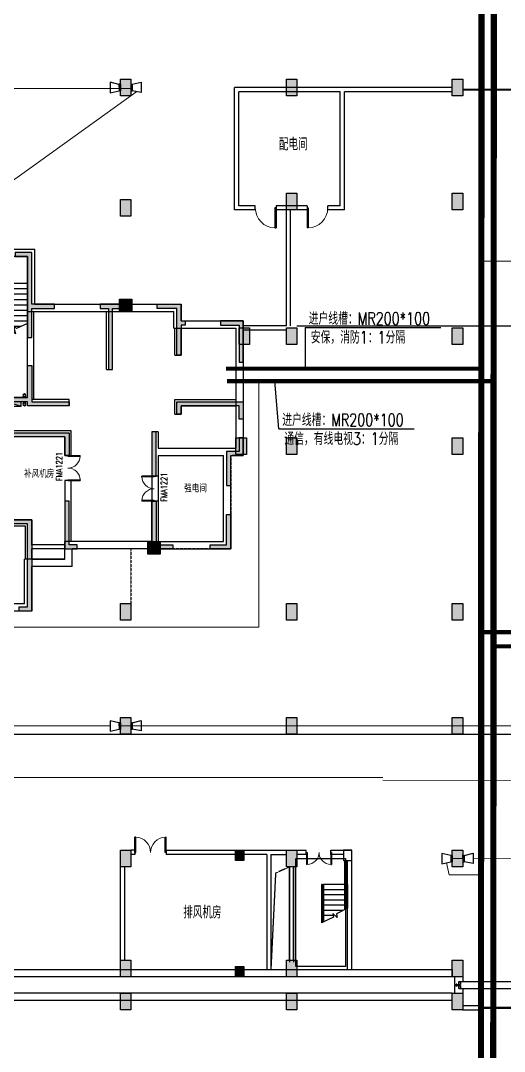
# Model space of a CAD drawing. Extents: x -1348811 to -222202, y -369435 to 53046.
# Drawn here: x -551131 to -527808, y -131861 to -82130 of the extents above; entities that cross this region are included whole.
import ezdxf

# ---------------------------------------------------------------- set-up
doc = ezdxf.new("R2010")
doc.units = 0
doc.header["$LTSCALE"] = 10
doc.header["$MEASUREMENT"] = 0
for name, pattern in [('BORDER', [1.75, 0.5, -0.25, 0.5, -0.25, 0, -0.25]), ('DASH', [0.35, 0.25, -0.1]), ('DASHED', [0.75, 0.5, -0.25])]:
    doc.linetypes.add(name, pattern=pattern)
doc.layers.get('0').update_dxf_attribs({"linetype": 'CONTINUOUS'})
for name, color, linetype in [('A-STAIRS', 9, 'CONTINUOUS'), ('COLU', 1, 'CONTINUOUS'), ('COLU_HATCH', 252, 'CONTINUOUS'), ('DIM_SYMB', 3, 'CONTINUOUS'), ('jlq', 1, 'CONTINUOUS'), ('JPS-X', 1, 'BORDER'), ('JPS-X-TEXT', 1, 'CONTINUOUS'), ('JPS-XHS', 7, 'CONTINUOUS'), ('jq-h', 252, 'CONTINUOUS'), ('OUTLINE', 93, 'DASH'), ('PUB_DIM', 3, 'CONTINUOUS'), ('RD-equip', 3, 'CONTINUOUS'), ('RD-text', 4, 'CONTINUOUS'), ('STAIR', 9, 'CONTINUOUS'), ('STAIRS', 9, 'CONTINUOUS'), ('TEXT', 7, 'CONTINUOUS'), ('wall', 8, 'CONTINUOUS'), ('WINDOW', 4, 'CONTINUOUS'), ('WINDOW_TEXT', 6, 'CONTINUOUS'), ('wj', 1, 'CONTINUOUS'), ('索引', 30, 'CONTINUOUS'), ('防火分区', 6, 'CONTINUOUS')]:
    doc.layers.add(name, color=color, linetype=linetype)
doc.layers.add('RD-line', color=2, linetype='CONTINUOUS', lineweight=0)
doc.styles.add('_TCH_WINDOW', font='SIMPLEX', dxfattribs={"bigfont": 'GBCBIG'})
doc.styles.add('_TEL_DIM', font='SIMPLEX', dxfattribs={"width": 0.8, "height": 3.5, "bigfont": 'HZTXT'})
doc.styles.add('FS2', font='tjromans.shx', dxfattribs={"width": 0.8, "bigfont": 'tjhztxt.shx'})
doc.styles.add('TEXT', font='tjromans.shx', dxfattribs={"width": 0.8, "height": 400, "bigfont": 'tjhztxt.shx'})
doc.linetypes.add('BRA', pattern='A,2.8,-0.1,["B",_TEL_DIM,S=0.07,R=0,X=0,Y=-0.12],-0.25', length=3.15)
doc.linetypes.add('CCTV', pattern='A,2.8,-0.1,["V",_TEL_DIM,S=0.07,R=0,X=0,Y=-0.12],-0.25', length=3.15)

# ---------------------------------------------------------------- blocks, each defined once
blk = doc.blocks.new('JG301')
at = {"layer": 'jq-h'}
for points in [[(28000, -500), (27400, -500), (27400, -300), (28200, -300), (28200, -2800), (29300, -2800), (29300, -3000), (28200, -3000), (28200, -4400), (28000, -4400)], [(31500, -2800), (33050, -2800), (33050, -3000), (32100, -3000), (32100, -5950), (31900, -5950), (31900, -3000), (31500, -3000)], [(35400, -5250), (35200, -5250), (35200, -3000), (34250, -3000), (34250, -2800), (35400, -2800), (35400, -3600), (35600, -3600), (35600, -3800), (35400, -3800)], [(38200, -3800), (37300, -3800), (37300, -3600), (38400, -3600), (38400, -3600), (38400, -5600), (38200, -5600)], [(30000, -7700), (28000, -7700), (28000, -7500), (26850, -7500), (26850, -7700), (25300, -7700), (25300, -7500), (26650, -7500), (26650, -7300), (28000, -7300), (28000, -5750), (28200, -5750), (28200, -7500), (30000, -7500)], [(35200, -7500), (38400, -7500), (38400, -8350), (38200, -8350), (38200, -7700), (35400, -7700), (35400, -8100), (35200, -8100)], [(34200, -11100), (34000, -11100), (34000, -8950), (34200, -8950)], [(25300, -9000), (30000, -9000), (30000, -10100), (29800, -10100), (29800, -9200), (27100, -9200), (27100, -9600), (26900, -9600), (26900, -9200), (25300, -9200)], [(37600, -10100), (37600, -9900), (38200, -9900), (38200, -9250), (38400, -9250), (38400, -10100), (37800, -10100), (37800, -11550), (37600, -11550)], [(29800, -12300), (30000, -12300), (30000, -14400), (30400, -14400), (30400, -14600), (29800, -14600)], [(35000, -14600), (33800, -14600), (33800, -14400), (34000, -14400), (34000, -12300), (34200, -12300), (34200, -14400), (35000, -14400)], [(28000, -13400), (26900, -13400), (26900, -13200), (28200, -13200), (28200, -17600), (27600, -17600), (27600, -17400), (28000, -17400)], [(37800, -14600), (36800, -14600), (36800, -14400), (37600, -14400), (37600, -12950), (37800, -12950)]]:
    blk.add_hatch(color=256, dxfattribs=at).paths.add_polyline_path(points)
at = {"layer": 'wj'}
for points in [[(28000, -500), (28000, -4400), (28200, -4400), (28200, -3000), (29300, -3000), (29300, -2800), (28200, -2800), (28200, -300), (27400, -300), (27400, -500), (28000, -500)], [(32100, -3000), (33050, -3000), (33050, -2800), (31500, -2800), (31500, -3000), (31900, -3000), (31900, -5950), (32100, -5950), (32100, -3000)], [(35200, -5250), (35200, -3000), (34250, -3000), (34250, -2800), (35400, -2800), (35400, -3600), (35600, -3600), (35600, -3800), (35400, -3800), (35400, -5250), (35200, -5250)], [(38200, -3800), (38200, -5600), (38400, -5600), (38400, -3600), (37300, -3600), (37300, -3800), (38200, -3800)], [(35200, -7500), (38400, -7500), (38400, -8350), (38200, -8350), (38200, -7700), (35400, -7700), (35400, -8100), (35200, -8100), (35200, -7500)], [(30000, -9000), (30000, -10100), (29800, -10100), (29800, -9200), (27100, -9200), (27100, -9600), (26900, -9600), (26900, -9200), (25300, -9200), (25300, -9000), (30000, -9000)], [(38200, -9250), (38200, -9900), (37600, -9900), (37600, -10100), (37600, -10100), (37600, -11550), (37800, -11550), (37800, -10100), (38400, -10100), (38400, -9250), (38200, -9250)], [(35000, -14400), (35000, -14600), (33800, -14600), (33800, -14400), (34000, -14400), (34000, -12300), (34200, -12300), (34200, -14400), (35000, -14400)], [(28200, -17600), (27600, -17600), (27600, -17400), (28000, -17400), (28000, -13400), (26900, -13400), (26900, -13200), (28200, -13200), (28200, -17600)], [(37600, -14400), (37600, -12950), (37800, -12950), (37800, -14600), (36800, -14600), (36800, -14400), (37600, -14400)]]:
    blk.add_lwpolyline(points, dxfattribs=at)
for points in [[(28000, -7700), (28000, -7500), (26850, -7500), (26850, -7700), (25300, -7700), (25300, -7500), (26650, -7500), (26650, -7300), (28000, -7300), (28000, -5750), (28200, -5750), (28200, -7500), (30000, -7500), (30000, -7700)], [(34000, -8950), (34000, -11100), (34200, -11100), (34200, -8950)], [(30400, -14400), (30000, -14400), (30000, -12300), (29800, -12300), (29800, -14600), (30400, -14600)]]:
    blk.add_lwpolyline(points, close=True, dxfattribs=at)
blk = doc.blocks.new('zw')
at = {"layer": 'COLU_HATCH'}
for points in [[(47950, -46400), (48450, -46400), (48450, -47200), (47950, -47200)], [(55950, -46400), (56450, -46400), (56450, -47200), (55950, -47200)], [(63950, -46400), (64450, -46400), (64450, -47200), (63950, -47200)], [(47950, -52200), (48450, -52200), (48450, -53000), (47950, -53000)], [(55950, -51900), (56450, -51900), (56450, -52700), (55950, -52700)], [(63950, -51900), (64450, -51900), (64450, -52700), (63950, -52700)], [(47900, -57006), (48500, -57006), (48500, -57606), (47900, -57606)], [(53670, -58400), (54170, -58400), (54170, -59200), (53670, -59200)], [(55950, -58400), (56450, -58400), (56450, -59200), (55950, -59200)], [(63950, -58400), (64450, -58400), (64450, -59200), (63950, -59200)], [(53520, -63700), (54020, -63700), (54020, -64500), (53520, -64500)], [(55950, -63700), (56450, -63700), (56450, -64500), (55950, -64500)], [(63950, -63700), (64450, -63700), (64450, -64500), (63950, -64500)], [(49270, -68706), (49870, -68706), (49870, -69306), (49270, -69306)], [(47950, -71700), (48450, -71700), (48450, -72500), (47950, -72500)], [(55950, -71700), (56450, -71700), (56450, -72500), (55950, -72500)], [(63950, -71700), (64450, -71700), (64450, -72500), (63950, -72500)], [(47950, -77200), (48450, -77200), (48450, -78000), (47950, -78000)], [(55950, -77200), (56450, -77200), (56450, -78000), (55950, -78000)], [(63950, -77200), (64450, -77200), (64450, -78000), (63950, -78000)], [(47950, -83600), (48450, -83600), (48450, -84400), (47950, -84400)], [(53500, -83600), (53900, -83600), (53900, -84100), (53500, -84100)], [(55950, -83600), (56450, -83600), (56450, -84400), (55950, -84400)], [(63950, -83600), (64450, -83600), (64450, -84400), (63950, -84400)], [(47950, -88900), (48450, -88900), (48450, -89700), (47950, -89700)], [(55950, -88900), (56450, -88900), (56450, -89700), (55950, -89700)], [(63950, -88900), (64450, -88900), (64450, -89700), (63950, -89700)], [(53500, -89200), (53900, -89200), (53900, -89700), (53500, -89700)], [(47950, -90500), (48450, -90500), (48450, -91300), (47950, -91300)], [(55950, -90500), (56450, -90500), (56450, -91300), (55950, -91300)], [(63950, -90500), (64450, -90500), (64450, -91300), (63950, -91300)]]:
    blk.add_hatch(color=256, dxfattribs=at).paths.add_polyline_path(points)
at = {"layer": 'COLU'}
for points in [[(47950, -46400), (48450, -46400), (48450, -47200), (47950, -47200)], [(55950, -46400), (56450, -46400), (56450, -47200), (55950, -47200)], [(63950, -46400), (64450, -46400), (64450, -47200), (63950, -47200)], [(47950, -52200), (48450, -52200), (48450, -53000), (47950, -53000)], [(55950, -51900), (56450, -51900), (56450, -52700), (55950, -52700)], [(63950, -51900), (64450, -51900), (64450, -52700), (63950, -52700)], [(47900, -57006), (48500, -57006), (48500, -57606), (47900, -57606)], [(53670, -58400), (54170, -58400), (54170, -59200), (53670, -59200)], [(55950, -58400), (56450, -58400), (56450, -59200), (55950, -59200)], [(63950, -58400), (64450, -58400), (64450, -59200), (63950, -59200)], [(53520, -63700), (54020, -63700), (54020, -64500), (53520, -64500)], [(55950, -63700), (56450, -63700), (56450, -64500), (55950, -64500)], [(63950, -63700), (64450, -63700), (64450, -64500), (63950, -64500)], [(49270, -68706), (49870, -68706), (49870, -69306), (49270, -69306)], [(47950, -71700), (48450, -71700), (48450, -72500), (47950, -72500)], [(55950, -71700), (56450, -71700), (56450, -72500), (55950, -72500)], [(63950, -71700), (64450, -71700), (64450, -72500), (63950, -72500)], [(47950, -77200), (48450, -77200), (48450, -78000), (47950, -78000)], [(55950, -77200), (56450, -77200), (56450, -78000), (55950, -78000)], [(63950, -77200), (64450, -77200), (64450, -78000), (63950, -78000)], [(47950, -83600), (48450, -83600), (48450, -84400), (47950, -84400)], [(53500, -83600), (53900, -83600), (53900, -84100), (53500, -84100)], [(55950, -83600), (56450, -83600), (56450, -84400), (55950, -84400)], [(63950, -83600), (64450, -83600), (64450, -84400), (63950, -84400)], [(47950, -88900), (48450, -88900), (48450, -89700), (47950, -89700)], [(55950, -88900), (56450, -88900), (56450, -89700), (55950, -89700)], [(63950, -88900), (64450, -88900), (64450, -89700), (63950, -89700)], [(53500, -89200), (53900, -89200), (53900, -89700), (53500, -89700)], [(47950, -90500), (48450, -90500), (48450, -91300), (47950, -91300)], [(55950, -90500), (56450, -90500), (56450, -91300), (55950, -91300)], [(63950, -90500), (64450, -90500), (64450, -91300), (63950, -91300)]]:
    blk.add_lwpolyline(points, close=True, dxfattribs=at)
blk = doc.blocks.new('jlqq')
at = {"layer": 'jlq'}
for p, q in [((65105, -96915), (1155, -96915)), ((1505, -96565), (65105, -96565)), ((65105, -96565), (65105, -96915)), ((65205, -96915), (65205, -97290)), ((65605, -96915), (65605, -97140)), ((65205, -97290), (65505, -97290)), ((65205, -97340), (65505, -97340)), ((65205, -97340), (65205, -97715)), ((65505, -97140), (65605, -97140)), ((65505, -97140), (65505, -97290)), ((65505, -97340), (65505, -97490)), ((65105, -97715), (1155, -97715)), ((65105, -98065), (65105, -97715)), ((65505, -97490), (65605, -97490)), ((65605, -97490), (65605, -97715)), ((65105, -98065), (1505, -98065))]:
    blk.add_line(p, q, dxfattribs=at)
blk = doc.blocks.new('$DorLib2D$00000002')
for p, q in [((-0.5, 0), (-0.5, 0.4875)), ((-0.475, 0.4875), (-0.5, 0.4875)), ((-0.475, 0), (-0.475, 0.4875)), ((0.475, 0), (0.475, 0.4875)), ((0.475, 0.4875), (0.5, 0.4875)), ((0.5, 0), (0.5, 0.4875)), ((-0.5, 0), (-0.475, 0)), ((0.5, 0), (0.475, 0))]:
    blk.add_line(p, q)
at = {"lineweight": 13}
for centre, start, end in [((-0.4875, 0), 0, 88.53072), ((0.4875, 0), 91.46928, 180)]:
    blk.add_arc(centre, 0.4875, start, end, dxfattribs=at)
blk = doc.blocks.new('$DorLib2D$00000001')
for p, q in [((0.45, 0.975), (0.5, 0.975)), ((0.45, 0), (0.45, 0.975)), ((0.5, 0), (0.5, 0.975)), ((0.5, 0), (0.45, 0))]:
    blk.add_line(p, q)
at = {"lineweight": 13}
blk.add_arc((0.475, 0), 0.975, 91.4693, 180, dxfattribs=at)
blk = doc.blocks.new('st02')
at = {"layer": 'DIM_SYMB'}
blk.add_lwpolyline([(0, -1930), (537, -2172), (693, -2013), (587, -2426), (742, -2265), (1150, -2450)], dxfattribs=at)
at = {"layer": 'STAIR'}
for p, q in [((0, 0), (1150, 0)), ((1080, -2418), (1080, 0)), ((1120, -2436), (1120, 0)), ((2500, 0), (1350, 0)), ((1380, -2600), (1380, 0)), ((1420, -2600), (1420, 0)), ((0, -260), (1080, -260)), ((1120, -260), (1150, -260)), ((1380, -260), (1350, -260)), ((2500, -260), (1420, -260)), ((0, -520), (1080, -520)), ((0, -780), (1080, -780)), ((1120, -520), (1150, -520)), ((1120, -780), (1150, -780)), ((1380, -520), (1350, -520)), ((1380, -780), (1350, -780)), ((2500, -520), (1420, -520)), ((2500, -780), (1420, -780)), ((0, -1040), (1080, -1040)), ((0, -1300), (1080, -1300)), ((1120, -1040), (1150, -1040)), ((1120, -1300), (1150, -1300)), ((1380, -1040), (1350, -1040)), ((1380, -1300), (1350, -1300)), ((2500, -1040), (1420, -1040)), ((2500, -1300), (1420, -1300)), ((0, -1560), (1080, -1560)), ((0, -1820), (1080, -1820)), ((1120, -1560), (1150, -1560)), ((1120, -1820), (1150, -1820)), ((1380, -1560), (1350, -1560)), ((1380, -1820), (1350, -1820)), ((2500, -1560), (1420, -1560)), ((2500, -1820), (1420, -1820)), ((332, -2080), (1080, -2080)), ((609, -2340), (670, -2340)), ((907, -2340), (1080, -2340)), ((1120, -2080), (1150, -2080)), ((1120, -2340), (1150, -2340)), ((1380, -2080), (1350, -2080)), ((1380, -2340), (1350, -2340)), ((2500, -2080), (1420, -2080)), ((2500, -2340), (1420, -2340)), ((2500, -2600), (1350, -2600))]:
    blk.add_line(p, q, dxfattribs=at)
blk = doc.blocks.new('FF')
at = {"linetype": 'Continuous'}
for radius in [75, 60]:
    blk.add_circle((0, 0), radius, dxfattribs=at)
blk = doc.blocks.new('DXHS')
at = {"layer": 'JPS-XHS'}
blk.add_hatch(color=256, dxfattribs=at).paths.add_polyline_path([(-350, 240), (-350, 0), (350, 0)])
at = {"layer": 'JPS-XHS', "linetype": 'Continuous'}
for p, q in [((-350, 240), (-350, 0)), ((-350, 240), (350, 240)), ((-350, 0), (350, 0)), ((350, 240), (350, 0))]:
    blk.add_line(p, q, dxfattribs=at)
at = {"layer": 'JPS-XHS'}
blk.add_line((-350, 240), (350, 0), dxfattribs=at)
blk = doc.blocks.new('A$C154042D1')
at = {"layer": 'JPS-X'}
for p, rotation in [((13120, -2050), 270), ((13120, -2300), 270), ((13120, -3550), 270), ((42680, -3300), 90), ((10450, -7100), 180), ((10450, -7520), 180)]:
    blk.add_blockref('FF', p, dxfattribs=dict(at, rotation=rotation))
at = {"layer": 'JPS-X', "xscale": -1}
for p, rotation in [((42680, -2050), 90), ((42680, -2300), 90), ((13120, -3300), 270), ((42680, -3550), 90), ((45350, -7100), 180), ((45350, -7520), 180)]:
    blk.add_blockref('FF', p, dxfattribs=dict(at, rotation=rotation))
at = {"layer": 'JPS-XHS'}
for p, rotation in [((13000, -2800), 270), ((13000, -4050), 270), ((44850, -7400), 180)]:
    blk.add_blockref('DXHS', p, dxfattribs=dict(at, rotation=rotation))
at = {"layer": 'JPS-XHS', "xscale": -1}
for p, rotation in [((42800, -2800), 90), ((42800, -4050), 90), ((10950, -7400), 180)]:
    blk.add_blockref('DXHS', p, dxfattribs=dict(at, rotation=rotation))
blk = doc.blocks.new('p2j3')
at = {"layer": 'OUTLINE'}
blk.add_lwpolyline([(45800, -11500), (47400, -11500), (47400, -11000), (45800, -11000)], close=True, dxfattribs=at)
at = {"layer": 'wall'}
for p, q in [((45600, 3100), (42900, 3100)), ((45950, 3450), (43250, 3450)), ((45600, 450), (45600, 3100)), ((45950, 800), (45950, 3450)), ((45950, 800), (49600, 800)), ((49600, 800), (53000, 800)), ((53000, 0), (53000, 800)), ((45600, 450), (49600, 450)), ((45600, -3700), (45600, 450)), ((45900, -3800), (45900, 450)), ((49400, -2350), (49400, 450)), ((49600, 450), (52650, 450)), ((49700, -2350), (49700, 450)), ((52650, -350), (52650, 450)), ((53000, 0), (56000, 0)), ((56000, 0), (56000, -3990)), ((52650, -350), (55650, -350)), ((52700, -1650), (52700, -350)), ((53000, -1650), (53000, -350)), ((55650, -350), (55650, -3990)), ((52700, -1650), (53000, -1650)), ((49400, -2350), (49700, -2350)), ((45600, -3700), (44250, -3700)), ((45600, -3900), (44450, -3900)), ((45600, -4100), (45600, -3900)), ((45800, -3800), (45800, -3800)), ((47600, -3800), (45800, -3800)), ((47600, -4100), (47600, -3800)), ((52700, -4500), (52700, -3800)), ((52700, -3800), (55650, -3800)), ((47600, -4100), (45600, -4100)), ((53000, -4500), (53000, -4100)), ((53000, -4100), (55650, -4100)), ((55650, -3990), (55650, -6150)), ((56000, -3990), (56000, -6500)), ((52700, -4500), (53000, -4500)), ((47700, -5300), (44600, -5300)), ((47700, -6500), (47700, -5300)), ((51600, -5350), (51600, -7500)), ((51900, -5350), (51600, -5350)), ((51900, -5350), (51900, -6150)), ((47400, -5600), (44800, -5600)), ((47400, -5600), (47400, -6500)), ((51900, -6150), (55300, -6150)), ((55300, -6150), (55650, -6150)), ((47400, -6500), (47700, -6500)), ((51900, -6500), (55050, -6500)), ((51900, -6500), (51900, -7500)), ((55050, -10650), (55050, -6500)), ((55400, -11000), (55400, -6500)), ((55400, -6500), (56000, -6500)), ((47700, -7700), (47400, -7700)), ((47400, -7700), (47400, -10800)), ((47700, -10650), (47700, -7700)), ((51900, -7500), (51600, -7500)), ((51600, -8700), (51600, -10650)), ((51900, -8700), (51600, -8700)), ((51900, -8700), (51900, -10650)), ((45500, -9900), (44500, -9900)), ((45800, -9600), (44800, -9600)), ((45500, -10900), (45500, -9900)), ((45800, -10800), (45800, -9600)), ((45500, -11500), (45500, -10900)), ((47400, -10800), (45800, -10800)), ((47400, -11500), (47400, -10650)), ((51600, -10650), (47400, -10650)), ((51900, -10650), (55050, -10650)), ((47400, -11000), (45800, -11000)), ((45800, -11500), (45800, -11000)), ((47750, -11850), (47750, -11000)), ((51700, -11000), (47750, -11000)), ((51700, -11000), (55400, -11000)), ((45450, -13650), (45450, -11500)), ((47400, -11500), (45450, -11500)), ((45800, -14000), (45800, -11850)), ((47750, -11850), (45800, -11850)), ((45450, -13650), (41800, -13650)), ((45800, -14000), (41800, -14000))]:
    blk.add_line(p, q, dxfattribs=at)
at = {"layer": 'WINDOW'}
for p, q in [((51600, -7500), (51600, -8700)), ((51900, -7500), (51900, -8700))]:
    blk.add_line(p, q, dxfattribs=at)
at = {"layer": 'JPS-X-TEXT'}
blk.add_blockref('A$C154042D1', (100, 3500), dxfattribs=at)
at = {"layer": 'OUTLINE', "xscale": -1}
blk.add_blockref('st02', (45600, 1800), dxfattribs=at)
at = {"layer": 'WINDOW'}
ref = blk.add_blockref('$DorLib2D$00000002', (47550, -7100), dxfattribs=dict(at, xscale=1200, yscale=1200, zscale=-1200, rotation=270))
ref.add_attrib('A', 'FMA1221', (47274, -7725), dxfattribs={"layer": 'WINDOW_TEXT', "height": 297.5, "rotation": 90, "style": '_TCH_WINDOW', "width": 0.705882})
ref = blk.add_blockref('$DorLib2D$00000002', (51700, -8100), dxfattribs=dict(at, xscale=-1200.000000000012, yscale=1200, zscale=-1200, rotation=90.00000000596695))
ref.add_attrib('A', 'FMA1221', (52324, -8725), dxfattribs={"layer": 'WINDOW_TEXT', "height": 297.5, "rotation": 90, "style": '_TCH_WINDOW', "width": 0.705882})
at = {"layer": 'TEXT', "style": 'TEXT', "width": 0.8}
for s, p in [('补风机房', (45434, -7566)), ('强电间', (53153, -8269))]:
    blk.add_text(s, height=350, dxfattribs=at).set_placement(p)
blk = doc.blocks.new('zzzz')
at = {"layer": '索引', "rotation": 359.9999999132886}
blk.add_blockref('p2j3', (-26330, -76044), dxfattribs=at)
blk = doc.blocks.new('adasdasdasd')
at = {"layer": 'RD-equip'}
for p, q in [((-154, 500), (-154, 430)), ((-154, 500), (159, 500)), ((159, 500), (159, 430)), ((-151, 430), (-251, 0)), ((-251, 0), (251, 0)), ((-154, 430), (159, 430)), ((251, 0), (158, 430))]:
    blk.add_line(p, q, dxfattribs=at)

msp = doc.modelspace()

# ---------------------------------------------------------------- linework, layer by layer
at = {"linetype": 'DASH'}
msp.add_lwpolyline([(-537867.7, -122559.4), (-535467.7, -122559.4), (-535467.7, -127759.4), (-537867.7, -127759.4)], close=True, dxfattribs=at)
at = {"layer": 'A-STAIRS', "color": 232, "linetype": 'DASH', "ltscale": 5}
msp.add_lwpolyline([(-540397.6, -96859.4), (-540397.6, -103115.8), (-540997.6, -103115.8), (-540997.6, -107615.8), (-545817.7, -107615.8), (-545817.7, -111059.4)], dxfattribs=at)
at = {"layer": 'COLU'}
msp.add_lwpolyline([(-535567.7, -122659.4), (-535167.7, -122659.4), (-535167.7, -122159.4), (-535567.7, -122159.4)], close=True, dxfattribs=at)
at = {"layer": 'PUB_DIM'}
msp.add_lwpolyline([(-536037.7, -123809.4, 0, 0, 0), (-536037.7, -124759.4, 80, 0, 0), (-536037.7, -125059.4, 0, 0, 0)], format="xyseb", dxfattribs=at)
at = {"layer": 'RD-line', "linetype": 'BRA', "ltscale": 0.8}
for p, q in [((-577317.8, -85361), (-545817.7, -85410.7)), ((-553317.8, -91151.2), (-545531.4, -85557.2)), ((-561317.8, -116158.8), (-546817.9, -116158.4)), ((-546317.7, -116158.3), (-522817.9, -116157.5)), ((-530473, -123337.5), (-530598.3, -122760.6)), ((-530317.7, -122559.4), (-529818, -122561)), ((-529317.8, -122562.5), (-514840.6, -122607.6)), ((-528932.2, -123337.5), (-530473, -123337.5))]:
    msp.add_line(p, q, dxfattribs=at)
at = {"layer": 'RD-line', "linetype": 'CCTV', "ltscale": 0.8}
for p, q in [((-526294.3, -93737.4), (-528916.9, -93735.6)), ((-566040.5, -118631.7), (-533662, -118654)), ((-526067.3, -118787.5), (-533662.1, -118782.2))]:
    msp.add_line(p, q, dxfattribs=at)
at = {"layer": 'RD-line'}
for p in [(-539652.6, -99524.2), (-587530.9, -111394.5)]:
    msp.add_line(p, (-539652.6, -111394.5), dxfattribs=at)
at = {"layer": 'RD-line', "linetype": 'DASHED'}
for points, const_width in [([(-528945.4, -148845.7), (-528877.2, -17054)], 300), ([(-528919.5, -98921.8), (-541232.9, -98919.3)], 200), ([(-511848.3, -111632.8), (-528926.1, -111632.8)], 200)]:
    msp.add_lwpolyline(points, dxfattribs=dict(at, const_width=const_width))
at = {"layer": 'RD-line'}
for points, const_width in [([(-528352.3, -149351.7), (-528284.5, -17454)], 300), ([(-541186.5, -99523.9), (-528326.6, -99526.3)], 200), ([(-528333.2, -112318.6), (-511898.1, -112318.6)], 200)]:
    msp.add_lwpolyline(points, dxfattribs=dict(at, const_width=const_width))
at = {"layer": 'RD-text'}
for p, q in [((-537409.8, -96942.1), (-530875.1, -96942.1)), ((-537409.8, -96942.1), (-537409.8, -98920.1)), ((-538684.6, -101832.8), (-538877.9, -99524.3)), ((-538684.6, -101832.8), (-532149.8, -101832.8))]:
    msp.add_line(p, q, dxfattribs=at)
at = {"layer": 'STAIR'}
for p, q in [((-537817.7, -96859.4), (-498167.7, -96859.4)), ((-585817.7, -116559.4), (-511752, -116559.4)), ((-535492.7, -125016), (-535492.7, -122659.4)), ((-535442.7, -124991), (-535442.7, -122659.4)), ((-536617.7, -123809.4), (-536617.7, -125665.3)), ((-536592.7, -123809.4), (-536617.7, -123809.4)), ((-536592.7, -123809.4), (-536532.7, -123809.4)), ((-536592.7, -123809.4), (-536592.7, -125653.9)), ((-535492.7, -123809.4), (-536532.7, -123809.4)), ((-536532.7, -123809.4), (-536532.7, -125626.4)), ((-535367.7, -123809.4), (-535442.7, -123809.4)), ((-535367.7, -123809.4), (-535367.7, -124953.5)), ((-536592.7, -124059.4), (-536617.7, -124059.4)), ((-536592.7, -124309.4), (-536617.7, -124309.4)), ((-535492.7, -124059.4), (-536532.7, -124059.4)), ((-535492.7, -124309.4), (-536532.7, -124309.4)), ((-535367.7, -124059.4), (-535442.7, -124059.4)), ((-535367.7, -124309.4), (-535442.7, -124309.4)), ((-536592.7, -124559.4), (-536617.7, -124559.4)), ((-536592.7, -124809.4), (-536617.7, -124809.4)), ((-535492.7, -124559.4), (-536532.7, -124559.4)), ((-535492.7, -124809.4), (-536532.7, -124809.4)), ((-535367.7, -124559.4), (-535442.7, -124559.4)), ((-535367.7, -124809.4), (-535442.7, -124809.4)), ((-536592.7, -125059.4), (-536617.7, -125059.4)), ((-536592.7, -125309.4), (-536617.7, -125309.4)), ((-535579.5, -125059.4), (-536532.7, -125059.4)), ((-536061.6, -125309.4), (-536532.7, -125309.4)), ((-535861.9, -125393.4), (-536082.2, -125208.4)), ((-536082.2, -125208.4), (-536044.8, -125391.4)), ((-535367.7, -124953.5), (-535897.7, -125218.5)), ((-535897.7, -125218.5), (-535861.9, -125393.4)), ((-536044.8, -125391.4), (-536617.7, -125665.3))]:
    msp.add_line(p, q, dxfattribs=at)
at = {"layer": 'STAIRS'}
for p, q in [((-530007.7, -128494.4, 0), (-529992.7, -128494.4, 0)), ((-530007.7, -128824.4, 0), (-530007.7, -128494.4, 0)), ((-529992.7, -128494.4, 0), (-522127.6, -128494.4, 0)), ((-529992.7, -128824.4, 0), (-529992.7, -128494.4, 0)), ((-530007.7, -128824.4, 0), (-529992.7, -128824.4, 0)), ((-529992.7, -128824.4, 0), (-522127.6, -128824.4, 0))]:
    msp.add_line(p, q, dxfattribs=at)
at = {"layer": 'STAIRS', "linetype": 'DASH'}
msp.add_lwpolyline([(-538167.7, -122959.4), (-538839.5, -123263.5), (-539067.7, -127909.4)], dxfattribs=at)
at = {"layer": 'STAIRS', "const_width": 30, "elevation": 0}
msp.add_lwpolyline([(-530122.7, -128559.4), (-530122.7, -128759.4)], dxfattribs=at)
at = {"layer": 'wall'}
for p, q in [((-530317.7, -85359.4), (-540817.7, -85359.4)), ((-540817.7, -91259.4), (-540817.7, -85359.4)), ((-540617.7, -91059.4), (-540617.7, -85559.4)), ((-535717.7, -85559.4), (-540617.7, -85559.4)), ((-535717.7, -91059.4), (-535717.7, -85559.4)), ((-530317.7, -85559.4), (-535517.7, -85559.4)), ((-535517.7, -91259.4), (-535517.7, -85559.4)), ((-539817.7, -91259.4), (-540817.7, -91259.4)), ((-539817.7, -91059.4), (-540617.7, -91059.4)), ((-537317.7, -91059.4), (-538817.7, -91059.4)), ((-537317.7, -91259.4), (-538817.7, -91259.4)), ((-538317.7, -96859.4), (-538317.7, -91259.4)), ((-538117.7, -96859.4), (-538117.7, -91259.4)), ((-535717.7, -91059.4), (-536317.7, -91059.4)), ((-535517.7, -91259.4), (-536317.7, -91259.4)), ((-538317.7, -96859.4), (-540397.6, -96859.4)), ((-538317.7, -97059.4), (-540397.6, -97059.4))]:
    msp.add_line(p, q, dxfattribs=at)
at = {"layer": 'wall', "linetype": 'ByBlock'}
for p, q in [((-539817.7, -91259.4), (-539817.7, -91059.4)), ((-538817.7, -91059.4), (-538817.7, -91259.4)), ((-537317.7, -91059.4), (-537317.7, -91259.4)), ((-536317.7, -91259.4), (-536317.7, -91059.4)), ((-545617.7, -122159.4), (-545817.7, -122159.4)), ((-545617.7, -122159.4), (-545617.7, -122359.4)), ((-544117.7, -122159.4), (-538317.7, -122159.4)), ((-544117.7, -122159.4), (-544117.7, -122359.4)), ((-537817.7, -122159.4), (-537367.7, -122159.4)), ((-537367.7, -122359.4), (-537367.7, -122159.4)), ((-536167.7, -122359.4), (-536167.7, -122159.4)), ((-536167.7, -122159.4), (-535167.7, -122159.4)), ((-535167.7, -127909.4), (-535167.7, -122159.4)), ((-545617.7, -122359.4), (-545817.7, -122359.4)), ((-539267.7, -122359.4), (-544117.7, -122359.4)), ((-539267.7, -122359.4), (-539267.7, -127909.4)), ((-539067.7, -122359.4), (-539067.7, -127909.4)), ((-539067.7, -122359.4), (-538317.7, -122359.4)), ((-537367.7, -122359.4), (-537817.7, -122359.4)), ((-535567.7, -122359.4), (-536167.7, -122359.4)), ((-535367.7, -127909.4), (-535367.7, -122659.4)), ((-546317.7, -127459.4), (-546317.7, -122959.4)), ((-546117.7, -122959.4), (-546117.7, -127459.4)), ((-538167.7, -122959.4), (-538167.7, -127559.4)), ((-538167.7, -127459.4), (-538167.7, -122959.4)), ((-537967.7, -122959.4), (-537967.7, -127559.4)), ((-537967.7, -127459.4), (-537967.7, -122959.4)), ((-529017.7, -129659.4), (-529817.7, -129659.4)), ((-529017.7, -129859.4), (-529017.7, -129659.4)), ((-529817.7, -129859.4), (-529017.7, -129859.4))]:
    msp.add_line(p, q, dxfattribs=at)
at = {"layer": 'WINDOW', "linetype": 'DASH', "ltscale": 2, "const_width": 100}
for points in [[(-522317.7, -85459.4), (-529817.7, -85459.4)], [(-523117.7, -129759.4), (-529017.7, -129759.4)]]:
    msp.add_lwpolyline(points, dxfattribs=at)

# ---------------------------------------------------------------- block references
at = {"layer": 'COLU'}
msp.add_blockref('zw', (-594267.7, -38559.4), dxfattribs=at)
at = {"layer": 'jlq'}
msp.add_blockref('jlqq', (-595422.9, -31344.6), dxfattribs=at)
at = {"layer": 'jq-h'}
msp.add_blockref('JG301', (-578797.6, -93015.8), dxfattribs=at)
at = {"layer": 'RD-equip', "rotation": 270.0494552518936}
for p in [(-546817.9, -85357.4), (-546817.9, -116157.4), (-530817.9, -122557.4)]:
    msp.add_blockref('adasdasdasd', p, dxfattribs=at)
at = {"layer": 'RD-equip', "xscale": -1}
for p, rotation in [((-545317.8, -85351.2), 90.43838675303415), ((-545317.8, -116151.2), 90.43838675303256), ((-529317.8, -122551.2), 90.43838675303334)]:
    msp.add_blockref('adasdasdasd', p, dxfattribs=dict(at, rotation=rotation))
at = {"layer": 'WINDOW', "linetype": 'ByBlock', "rotation": 180}
for name, p, xscale, yscale, zscale in [('$DorLib2D$00000001', (-539317.7, -91159.4), -1000, 1000, -1000), ('$DorLib2D$00000001', (-536817.7, -91159.4), 1000, 1000, -1000), ('$DorLib2D$00000002', (-536742.7, -122259.4), 1200, 1200, 1200)]:
    msp.add_blockref(name, p, dxfattribs=dict(at, xscale=xscale, yscale=yscale, zscale=zscale))
at = {"layer": 'WINDOW', "linetype": 'ByBlock', "xscale": -1500, "yscale": 1500, "zscale": 1500}
msp.add_blockref('$DorLib2D$00000002', (-544867.7, -122258.3), dxfattribs=at)
at = {"layer": '防火分区'}
msp.add_blockref('zzzz', (-570067.7, -20571.7), dxfattribs=at)

# ---------------------------------------------------------------- texts
at = {"layer": 'RD-text', "style": '_TEL_DIM', "width": 0.75}
for s, p in [('进户线槽：MR200*100', (-537241.9, -96805.1)), ('安保，消防1：1分隔', (-537140.6, -97710.4)), ('进户线槽：MR200*100', (-538516.6, -101695.8)), ('通信，有线电视3：1分隔', (-538415.3, -102601))]:
    msp.add_text(s, height=600, dxfattribs=at).set_placement(p)
at = {"layer": 'TEXT', "style": 'FS2', "width": 0.7}
for s, rotation, p in [('配电间', 0.16112, (-538677.5, -88393.2)), ('排风机房', 359.83888, (-543292.6, -125447.3))]:
    msp.add_text(s, height=600, rotation=rotation, dxfattribs=at).set_placement(p)

doc.saveas('drawing.dxf')
